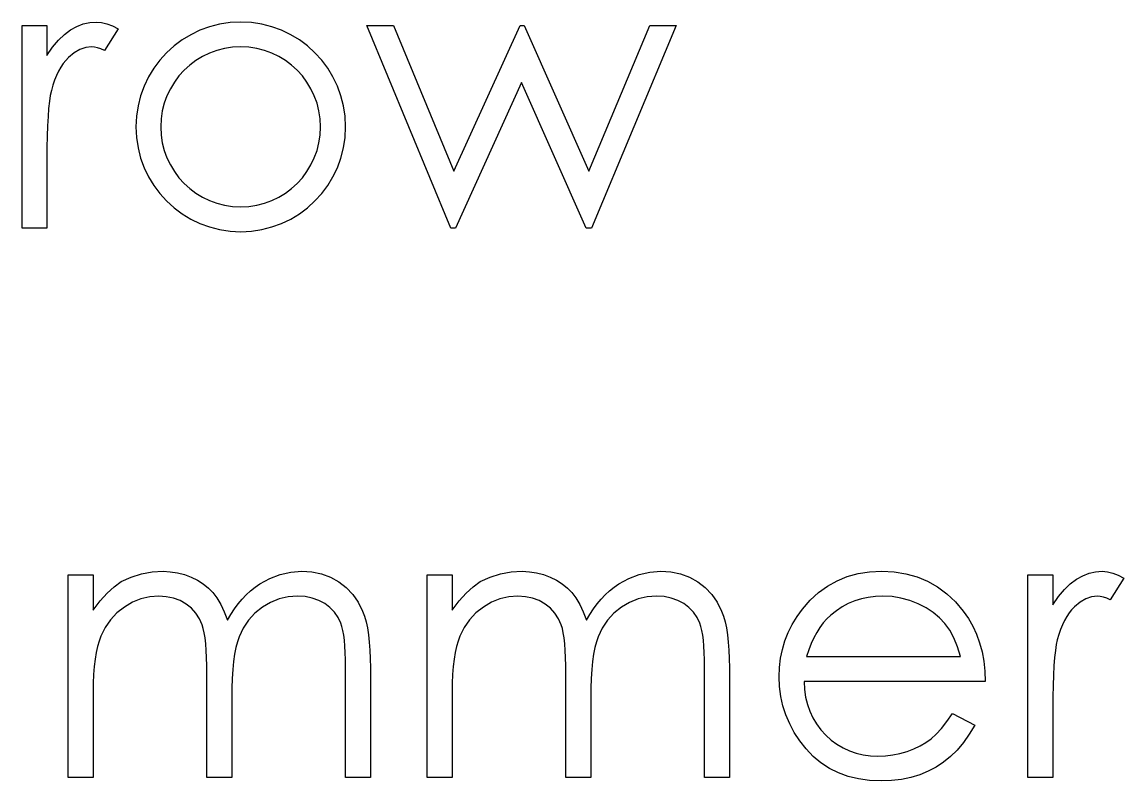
# Model space of a CAD drawing. Header units: inches. Extents: x 0.1 to 21.9, y 0.1 to 16.9.
# Drawn here: x 5.6691 to 5.9175, y 12.2512 to 12.4223 of the extents above; entities that cross this region are included whole.
import ezdxf

# ---------------------------------------------------------------- set-up
doc = ezdxf.new("R2010")
doc.units = ezdxf.units.IN
doc.header["$MEASUREMENT"] = 0

msp = doc.modelspace()

# ---------------------------------------------------------------- linework, layer by layer
at = {"color": 7, "linetype": 'Continuous', "flags": 128}
for points in [[(5.669115750551505, 12.42152021537212), (5.674723917636836, 12.42152021537212), (5.674723917636836, 12.42152021537212), (5.674723917636836, 12.41479695816058), (5.674723917636836, 12.41479695816058), (5.676000960906066, 12.41664992290417), (5.677315564271451, 12.41822744694263), (5.678655207700938, 12.41951701024391), (5.68003241122658, 12.42054365287212), (5.681447174848374, 12.4213198948593), (5.682899498566322, 12.4218832963016), (5.684364342316323, 12.42220881713494), (5.685866746162477, 12.4223214974234), (5.685866746162477, 12.4223214974234), (5.687031109143246, 12.42222133716699), (5.688233032220168, 12.42193337642981), (5.689472515393246, 12.42144509517981), (5.690749558662477, 12.42075649341699), (5.690749558662477, 12.42075649341699), (5.687669630777862, 12.41589872098109), (5.687669630777862, 12.41589872098109), (5.686855828694529, 12.41624928187853), (5.686104626771451, 12.4165122025516), (5.685416025008632, 12.41666244293622), (5.684802543438118, 12.41671252306443), (5.684802543438118, 12.41671252306443), (5.683462900008631, 12.41656228267981), (5.682135776611195, 12.41611156152596), (5.680846213309913, 12.41536035960289), (5.679569170040682, 12.41430867691058), (5.678955688470169, 12.41367015527596), (5.67837976699581, 12.41294399341699), (5.677853925649657, 12.41214271136571), (5.677353124367605, 12.41125378909006), (5.676889883181708, 12.41027722659007), (5.676464202091964, 12.40922554389776), (5.676076081098373, 12.40808622098109), (5.675725520200938, 12.40687177787212), (5.675725520200938, 12.40687177787212), (5.675487639591964, 12.40578253508366), (5.675287319079144, 12.40444289165417), (5.675112038630425, 12.40285284758366), (5.674974318277862, 12.40101240287212), (5.6748616379894, 12.39893407755161), (5.674786517797092, 12.39660535159007), (5.674736437668888, 12.3940262249875), (5.674723917636836, 12.39119669774391), (5.674723917636836, 12.39119669774391), (5.674723917636836, 12.37584713844904), (5.674723917636836, 12.37584713844904), (5.669114943277862, 12.37584713844904), (5.669114943277862, 12.37584713844904), (5.669114943277862, 12.42152021537212)], [(5.746839386014769, 12.42152021537212), (5.752861437668887, 12.42152021537212), (5.752861437668887, 12.42152021537212), (5.766470712508631, 12.38866765126955), (5.766470712508631, 12.38866765126955), (5.781382070681707, 12.42152021537212), (5.781382070681707, 12.42152021537212), (5.782333593117605, 12.42152021537212), (5.782333593117605, 12.42152021537212), (5.796919430457349, 12.38866765126955), (5.796919430457349, 12.38866765126955), (5.810653905617604, 12.42152021537212), (5.810653905617604, 12.42152021537212), (5.816550840713759, 12.42152021537212), (5.816550840713759, 12.42152021537212), (5.797457791835553, 12.37584713844904), (5.797457791835553, 12.37584713844904), (5.796293428854785, 12.37584713844904), (5.796293428854785, 12.37584713844904), (5.781695071482989, 12.4086997025516), (5.781695071482989, 12.4086997025516), (5.766796233341964, 12.37584713844904), (5.766796233341964, 12.37584713844904), (5.765757070681707, 12.37584713844904), (5.765757070681707, 12.37584713844904), (5.74683930225222, 12.42152021537212)], [(5.67953248354985, 12.29766850933537), (5.685140584303503, 12.29766850933537), (5.685140584303503, 12.29766850933537), (5.685140584303503, 12.28973080901486), (5.685140584303503, 12.28973080901486), (5.686693068277862, 12.29178409427127), (5.688270592316323, 12.29353689875845), (5.689860636386836, 12.2949892224764), (5.691475720521451, 12.29615358545717), (5.691475720521451, 12.29615358545717), (5.693741846322733, 12.29716770805332), (5.696070572284271, 12.2978938699123), (5.698449378374015, 12.29831955100204), (5.700890784624015, 12.29846979138665), (5.700890784624015, 12.29846979138665), (5.702543428854785, 12.2983821511623), (5.704145992957348, 12.29814427055332), (5.705710996963758, 12.29773110949563), (5.707225920841965, 12.29715518802127), (5.708665724527862, 12.29644154619434), (5.709955287829144, 12.29562774411101), (5.711119650809912, 12.29470126173922), (5.712133773406067, 12.29366209907896), (5.71304773574581, 12.29246017600204), (5.713911617957348, 12.29102037231614), (5.71470037997658, 12.28935520805332), (5.715426541835553, 12.28743964314947), (5.715426541835553, 12.28743964314947), (5.716177743758631, 12.28875424651486), (5.716979025809912, 12.28998120965588), (5.717830387989401, 12.2911330526046), (5.718719310265041, 12.29219725532896), (5.719658312668887, 12.29318633786101), (5.720634875168887, 12.29408778016871), (5.721661517797092, 12.29491410228409), (5.722738240553502, 12.29565278417512), (5.724966806258631, 12.29687974731614), (5.727295532220169, 12.29776866959178), (5.729686858341964, 12.29829451093794), (5.73217834472017, 12.29846979138665), (5.73217834472017, 12.29846979138665), (5.734469510585554, 12.29831955100204), (5.736622956098374, 12.29788134988024), (5.738638681258632, 12.29713014795717), (5.740516686066323, 12.29609098529691), (5.742206890393246, 12.29478890196358), (5.743671734143247, 12.29324893802127), (5.744898697284272, 12.29148361350204), (5.745887779816323, 12.28946788834178), (5.746300940874016, 12.28834108545717), (5.746651501771451, 12.28707656221999), (5.746951982540682, 12.2856868386623), (5.747202383181708, 12.28415939475204), (5.747390183662477, 12.28250675052127), (5.747527904015041, 12.28071638593794), (5.7476155442394, 12.27878830100204), (5.747640584303503, 12.27673501574563), (5.747640584303503, 12.27673501574563), (5.747640584303503, 12.2519954324123), (5.747640584303503, 12.2519954324123), (5.742031609944529, 12.2519954324123), (5.742031609944529, 12.2519954324123), (5.742031609944529, 12.27676005580973), (5.742031609944529, 12.27676005580973), (5.742019089912477, 12.27851286029691), (5.741969009784272, 12.28012794443153), (5.741881369559913, 12.28159278818153), (5.741768689271451, 12.28291991157896), (5.741618448886836, 12.28409679459178), (5.741430648406067, 12.28513595725204), (5.741217807861195, 12.28603739955973), (5.740967407220169, 12.28678860148281), (5.740341405617604, 12.28809068481614), (5.739527603534271, 12.28926756782896), (5.73852600097017, 12.29029421045717), (5.737336597925298, 12.29119565276486), (5.73599695449581, 12.29192181462383), (5.734519590713759, 12.29244765596999), (5.732929546643246, 12.29276065677127), (5.731201782220169, 12.29286081702768), (5.731201782220169, 12.29286081702768), (5.729085896803502, 12.29271057664307), (5.727070171643246, 12.29223481542512), (5.725129566675298, 12.29145857343794), (5.723289121963758, 12.29035681061742), (5.721611437668886, 12.28900464715588), (5.720184154015041, 12.28743964314947), (5.718994750970169, 12.28566179859819), (5.718043228534272, 12.28368363353409), (5.717655107540682, 12.28255683064947), (5.717317066675297, 12.28125474731614), (5.717041625970169, 12.27977738353409), (5.716803745361195, 12.27812473930332), (5.716628464912477, 12.27629681462384), (5.716490744559913, 12.27429360949563), (5.716415624367605, 12.27211512391871), (5.716390584303502, 12.26976135789307), (5.716390584303502, 12.26976135789307), (5.716390584303502, 12.2519954324123), (5.716390584303502, 12.2519954324123), (5.710781609944529, 12.2519954324123), (5.710781609944529, 12.2519954324123), (5.710781609944529, 12.27522009186742), (5.710781609944529, 12.27522009186742), (5.710769089912477, 12.27718573689947), (5.710719009784271, 12.27900114154691), (5.710631369559913, 12.28064126574563), (5.710518689271451, 12.28211862952768), (5.710368448886836, 12.28343323289306), (5.710193168438117, 12.28457255580973), (5.709980327893246, 12.28556163834178), (5.70972992725222, 12.28637544042511), (5.709116445681708, 12.28777768401486), (5.708302643598375, 12.28902968721999), (5.70728852100222, 12.2901314500405), (5.706086597925297, 12.2910829724764), (5.704734434463759, 12.29185921446358), (5.703244550649656, 12.29242261590588), (5.701641986547092, 12.29274813673922), (5.699914222124016, 12.29286081702768), (5.699914222124016, 12.29286081702768), (5.697885976931707, 12.29271057664307), (5.695920331899656, 12.29224733545717), (5.694017287027862, 12.29148361350204), (5.692189362348374, 12.29041941077768), (5.690511678053502, 12.28909228738024), (5.689059354335553, 12.28755232343794), (5.68784491122658, 12.28581203898281), (5.686868348726579, 12.28384639395076), (5.686467707700938, 12.28274463113024), (5.686117146803503, 12.28151766798922), (5.685816666034272, 12.28014046446358), (5.685578785425298, 12.27862554058537), (5.685378464912477, 12.27698541638665), (5.685253264591964, 12.27519505180332), (5.685165624367604, 12.27327948689948), (5.685140584303503, 12.27121368161101), (5.685140584303503, 12.27121368161101), (5.685140584303503, 12.2519954324123), (5.685140584303503, 12.2519954324123), (5.679531609944528, 12.2519954324123), (5.679531609944528, 12.2519954324123), (5.679531609944528, 12.29766850933537)], [(5.76046162864946, 12.29766850933537), (5.76607007148299, 12.29766850933537), (5.76607007148299, 12.29766850933537), (5.76607007148299, 12.28973080901486), (5.76607007148299, 12.28973080901486), (5.767622555457349, 12.29178409427127), (5.76920007949581, 12.29353689875845), (5.770790123566322, 12.2949892224764), (5.772405207700938, 12.29615358545717), (5.772405207700938, 12.29615358545717), (5.774671333502221, 12.29716770805332), (5.777000059463758, 12.2978938699123), (5.779378865553503, 12.29831955100204), (5.781820271803502, 12.29846979138665), (5.781820271803502, 12.29846979138665), (5.783472916034271, 12.2983821511623), (5.785075480136836, 12.29814427055332), (5.786640484143246, 12.29773110949563), (5.788155408021451, 12.29715518802127), (5.789595211707348, 12.29644154619434), (5.790884775008631, 12.29562774411101), (5.7920491379894, 12.29470126173922), (5.793063260585554, 12.29366209907896), (5.793977222925297, 12.29246017600204), (5.794841105136836, 12.29102037231614), (5.795629867156067, 12.28935520805332), (5.796356029015041, 12.28743964314947), (5.796356029015041, 12.28743964314947), (5.797107230938118, 12.28875424651486), (5.7979085129894, 12.28998120965588), (5.798759875168887, 12.2911330526046), (5.799648797444528, 12.29219725532896), (5.800587799848374, 12.29318633786101), (5.801564362348374, 12.29408778016871), (5.80259100497658, 12.29491410228409), (5.803667727732989, 12.29565278417512), (5.805896293438118, 12.29687974731614), (5.808225019399656, 12.29776866959178), (5.810616345521452, 12.29829451093794), (5.813107831899656, 12.29846979138665), (5.813107831899656, 12.29846979138665), (5.815398997765041, 12.29831955100204), (5.817552443277861, 12.29788134988024), (5.819568168438118, 12.29713014795717), (5.82144617324581, 12.29609098529691), (5.823136377572733, 12.29478890196358), (5.824601221322733, 12.29324893802127), (5.825828184463758, 12.29148361350204), (5.82681726699581, 12.28946788834178), (5.827230428053503, 12.28834108545717), (5.827580988950938, 12.28707656221999), (5.827881469720169, 12.2856868386623), (5.828131870361195, 12.28415939475204), (5.828319670841964, 12.28250675052127), (5.828457391194528, 12.28071638593794), (5.828545031418887, 12.27878830100204), (5.828570071482989, 12.27673501574563), (5.828570071482989, 12.27673501574563), (5.828570071482989, 12.2519954324123), (5.828570071482989, 12.2519954324123), (5.822961097124016, 12.2519954324123), (5.822961097124016, 12.2519954324123), (5.822961097124016, 12.27676005580973), (5.822961097124016, 12.27676005580973), (5.822948577091964, 12.27851286029691), (5.822898496963758, 12.28012794443153), (5.8228108567394, 12.28159278818153), (5.822698176450938, 12.28291991157896), (5.822547936066323, 12.28409679459178), (5.822360135585554, 12.28513595725204), (5.822147295040683, 12.28603739955973), (5.821896894399656, 12.28678860148281), (5.821270892797092, 12.28809068481614), (5.820457090713758, 12.28926756782896), (5.819455488149656, 12.29029421045717), (5.818266085104784, 12.29119565276486), (5.816926441675297, 12.29192181462383), (5.815449077893246, 12.29244765596999), (5.813859033822733, 12.29276065677127), (5.812131269399656, 12.29286081702768), (5.812131269399656, 12.29286081702768), (5.81001538398299, 12.29271057664307), (5.807999658822733, 12.29223481542512), (5.806059053854784, 12.29145857343794), (5.804218609143246, 12.29035681061742), (5.802540924848374, 12.28900464715588), (5.801113641194529, 12.28743964314947), (5.799924238149656, 12.28566179859819), (5.798972715713759, 12.28368363353409), (5.798584594720169, 12.28255683064947), (5.798246553854784, 12.28125474731614), (5.797971113149655, 12.27977738353409), (5.797733232540682, 12.27812473930332), (5.797557952091965, 12.27629681462384), (5.7974202317394, 12.27429360949563), (5.797345111547092, 12.27211512391871), (5.797320071482989, 12.26976135789307), (5.797320071482989, 12.26976135789307), (5.797320071482989, 12.2519954324123), (5.797320071482989, 12.2519954324123), (5.791711097124015, 12.2519954324123), (5.791711097124015, 12.2519954324123), (5.791711097124015, 12.27522009186742), (5.791711097124015, 12.27522009186742), (5.791698577091965, 12.27718573689947), (5.791648496963759, 12.27900114154691), (5.7915608567394, 12.28064126574563), (5.791448176450938, 12.28211862952768), (5.791297936066322, 12.28343323289306), (5.791122655617605, 12.28457255580973), (5.790909815072733, 12.28556163834178), (5.790659414431708, 12.28637544042511), (5.790045932861195, 12.28777768401486), (5.789232130777862, 12.28902968721999), (5.788218008181708, 12.2901314500405), (5.787016085104785, 12.2910829724764), (5.785663921643246, 12.29185921446358), (5.784174037829143, 12.29242261590588), (5.78257147372658, 12.29274813673922), (5.780843709303502, 12.29286081702768), (5.780843709303502, 12.29286081702768), (5.778815464111195, 12.29271057664307), (5.776849819079144, 12.29224733545717), (5.77494677420735, 12.29148361350204), (5.773118849527862, 12.29041941077768), (5.77144116523299, 12.28909228738024), (5.76998884151504, 12.28755232343794), (5.768774398406067, 12.28581203898281), (5.767797835906066, 12.28384639395076), (5.767397194880425, 12.28274463113024), (5.767046633982989, 12.28151766798922), (5.766746153213759, 12.28014046446358), (5.766508272604785, 12.27862554058537), (5.766307952091964, 12.27698541638665), (5.766182751771452, 12.27519505180332), (5.766095111547092, 12.27327948689948), (5.76607007148299, 12.27121368161101), (5.76607007148299, 12.27121368161101), (5.76607007148299, 12.2519954324123), (5.76607007148299, 12.2519954324123), (5.760461097124015, 12.2519954324123), (5.760461097124015, 12.2519954324123), (5.760461097124015, 12.29766850933537)], [(5.878875994049939, 12.26641850933537), (5.883858533021452, 12.26380182263665), (5.883858533021452, 12.26380182263665), (5.882631569880425, 12.26171097728409), (5.88131696651504, 12.2598329724764), (5.879914722925298, 12.25815528818153), (5.878412319079143, 12.25670296446358), (5.876822275008631, 12.2554384412264), (5.875144590713759, 12.25433667840588), (5.873354226130425, 12.25338515596999), (5.871476221322734, 12.25259639395076), (5.869485536226579, 12.25198291238024), (5.867369650809913, 12.25154471125845), (5.865128565072734, 12.25128179058537), (5.86276227901504, 12.25119415036101), (5.86276227901504, 12.25119415036101), (5.860133072284271, 12.25130683064948), (5.857654105938118, 12.25164487151486), (5.85532537997658, 12.25220827295717), (5.853134374367605, 12.2529970349764), (5.851106129175298, 12.25401115757255), (5.849215604335554, 12.25525064074563), (5.847462799848374, 12.25671548449563), (5.845872755777862, 12.25840568882255), (5.844445472124015, 12.26023361350204), (5.843205988950938, 12.26212413834178), (5.842166826290682, 12.26407726334178), (5.841315464111196, 12.26609298850204), (5.840639382380425, 12.2681587937905), (5.840163621162477, 12.27027467920717), (5.839888180457349, 12.27246568481614), (5.839788020200938, 12.27470677055332), (5.839788020200938, 12.27470677055332), (5.839875660425298, 12.27681013593794), (5.840113541034271, 12.27886342119435), (5.840526702091964, 12.2808541062905), (5.841102623566322, 12.28279471125845), (5.841841305457349, 12.28467271606614), (5.84274274776504, 12.28648812071358), (5.843819470521451, 12.28825344523281), (5.845046433662477, 12.28995616959178), (5.845046433662477, 12.28995616959178), (5.846786718117605, 12.29194685468794), (5.848664722925298, 12.29368713914307), (5.850680448085553, 12.29513946286101), (5.852846413630425, 12.29634138593794), (5.855150099527862, 12.29726786830973), (5.857591505777862, 12.2979439500405), (5.860170632380425, 12.29833207103409), (5.862899999367605, 12.29846979138665), (5.862899999367605, 12.29846979138665), (5.865704486547092, 12.29833207103409), (5.868371253374015, 12.29790638994435), (5.870887779816322, 12.29720526814948), (5.873254065874016, 12.29622870564948), (5.875482631579144, 12.2949641824123), (5.877560956899657, 12.29341169843794), (5.879501561867605, 12.29158377375845), (5.881291926450938, 12.28948040837383), (5.881291926450938, 12.28948040837383), (5.882443769399656, 12.28784028417512), (5.883432851931707, 12.28611251975204), (5.884284214111195, 12.2842720750405), (5.884972815874016, 12.2823439901046), (5.885523697284272, 12.2803157449123), (5.885924338309913, 12.27818733946358), (5.886162218918888, 12.27595877375845), (5.886262379175298, 12.27363004779691), (5.886262379175298, 12.27363004779691), (5.845396994559913, 12.27363004779691), (5.845396994559913, 12.27363004779691), (5.845509674848374, 12.27182716318153), (5.8457600754894, 12.27009939875845), (5.84616071651504, 12.26845927455973), (5.846711597925297, 12.26690679058537), (5.847387679656067, 12.26544194683537), (5.848214001771452, 12.26405222327768), (5.849190564271451, 12.26275013994435), (5.850304847124015, 12.26152317680332), (5.85153181026504, 12.26042141398281), (5.852821373566322, 12.25945737151486), (5.854186057059913, 12.25864356943153), (5.85562586074581, 12.25798000773281), (5.857128264591964, 12.2574666864187), (5.858705788630425, 12.25710360548922), (5.860345912829144, 12.2568782449123), (5.862061157220169, 12.25680312471999), (5.862061157220169, 12.25680312471999), (5.86373884151504, 12.25686572488024), (5.865378965713758, 12.25706604539307), (5.867006569880425, 12.25740408625845), (5.868609133982989, 12.25786732744435), (5.870149097925297, 12.25844324891871), (5.871563861547092, 12.25911933064947), (5.872853424848374, 12.25987053257255), (5.874030307861196, 12.26070937471999), (5.875169630777862, 12.26172349731614), (5.876359033822734, 12.26302558064948), (5.87759851699581, 12.26457806462384), (5.878875560265041, 12.26641850933537)], [(5.895877984308163, 12.29766850933537), (5.901486738149656, 12.29766850933537), (5.901486738149656, 12.29766850933537), (5.901486738149656, 12.29094525212383), (5.901486738149656, 12.29094525212383), (5.902763781418887, 12.29279821686742), (5.904078384784271, 12.29437574090588), (5.905418028213758, 12.29566530420717), (5.9067952317394, 12.29669194683537), (5.908209995361195, 12.29746818882255), (5.909662319079144, 12.29803159026486), (5.911127162829144, 12.29835711109819), (5.912629566675298, 12.29846979138665), (5.912629566675298, 12.29846979138665), (5.913793929656066, 12.29836963113025), (5.914995852732989, 12.29808167039307), (5.916235335906067, 12.29759338914307), (5.917512379175297, 12.29690478738024), (5.917512379175297, 12.29690478738024), (5.914432451290682, 12.29204701494435), (5.914432451290682, 12.29204701494435), (5.913618649207349, 12.29239757584178), (5.912867447284271, 12.29266049651486), (5.912178845521451, 12.29281073689947), (5.911565363950939, 12.29286081702768), (5.911565363950939, 12.29286081702768), (5.910225720521452, 12.29271057664307), (5.908898597124015, 12.29225985548922), (5.907609033822733, 12.29150865356614), (5.906331990553503, 12.29045697087383), (5.905718508982989, 12.28981844923922), (5.905142587508631, 12.28909228738024), (5.904616746162477, 12.28829100532896), (5.904115944880425, 12.28740208305332), (5.903652703694529, 12.28642552055332), (5.903227022604784, 12.28537383786101), (5.902838901611195, 12.28423451494434), (5.902488340713758, 12.28302007183537), (5.902488340713758, 12.28302007183537), (5.902250460104785, 12.28193082904691), (5.902050139591964, 12.28059118561742), (5.901874859143247, 12.27900114154691), (5.901737138790683, 12.27716069683537), (5.901624458502221, 12.27508237151486), (5.901549338309914, 12.27275364555332), (5.901499258181707, 12.27017451895076), (5.901486738149656, 12.26734499170717), (5.901486738149656, 12.26734499170717), (5.901486738149656, 12.2519954324123), (5.901486738149656, 12.2519954324123), (5.895877763790683, 12.2519954324123), (5.895877763790683, 12.2519954324123), (5.895877763790683, 12.29766850933537)], [(5.88065357351519, 12.27923902215588), (5.879989843117605, 12.28145506782896), (5.879176041034272, 12.28343323289306), (5.878237038630425, 12.28517351734819), (5.877160315874015, 12.28667592119435), (5.875933352732989, 12.28800304459178), (5.874506069079144, 12.28919244763665), (5.87290350497658, 12.29024413032896), (5.871113140393246, 12.29115809266871), (5.869210095521452, 12.29190929459178), (5.8672444504894, 12.29243513593794), (5.865241245361196, 12.29276065677127), (5.863187960104784, 12.29286081702768), (5.863187960104784, 12.29286081702768), (5.861510275809913, 12.29279821686742), (5.859882671643246, 12.2925978963546), (5.858317667636835, 12.29225985548922), (5.856827783822734, 12.29179661430332), (5.855375460104785, 12.29118313273281), (5.853998256579144, 12.29045697087383), (5.852683653213758, 12.28958056863024), (5.851419129976579, 12.28857896606614), (5.851419129976579, 12.28857896606614), (5.850542727732989, 12.28775264395076), (5.849728925649656, 12.28682616157896), (5.848965203694528, 12.28581203898281), (5.848264081899656, 12.28469775613024), (5.847613040232989, 12.28347079298922), (5.847012078694528, 12.28215618962383), (5.846473717316323, 12.28075394603409), (5.845985436066323, 12.27923902215588), (5.845985436066323, 12.27923902215588), (5.880653404816323, 12.27923902215588)]]:
    msp.add_lwpolyline(points, dxfattribs=at)
at = {"color": 7, "linetype": 'Continuous'}
for centre, radius, start, end in [((5.718419325241236, 12.39868344789296), 0.02363804953563872, 90.00120162708576, 89.99879837287766), ((5.718393898691637, 12.39868723870089), 0.01802528436386448, 90.00034729731483, 89.99965270278118)]:
    msp.add_arc(centre, radius, start, end, dxfattribs=at)

doc.saveas('drawing.dxf')
